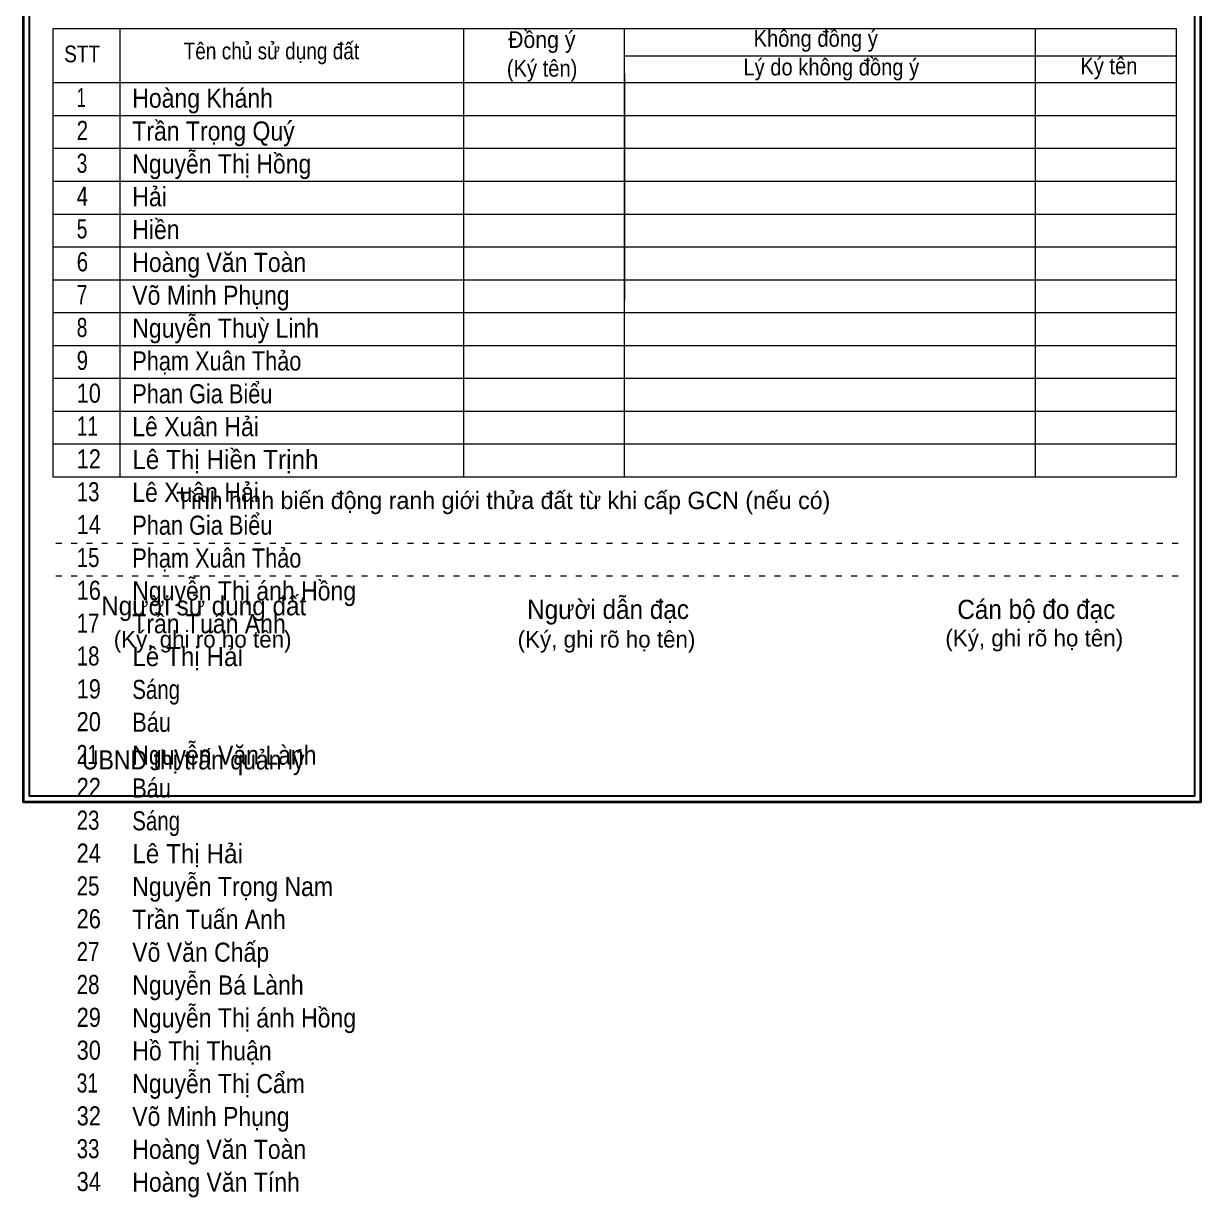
# Model space of a CAD drawing. Header units: metres. Extents: x 964 to 1219, y 878 to 1019.
# Drawn here: x 963.79 to 983.49, y 984.07 to 1003.73 of the extents above; entities that cross this region are included whole.
import ezdxf
from ezdxf.enums import TextEntityAlignment as Align

# ---------------------------------------------------------------- set-up
doc = ezdxf.new("R2010")
doc.units = ezdxf.units.M
doc.header["$LTSCALE"] = 0.13
doc.linetypes.add('DOTTED', pattern=[1.5, 0.3, -1.2])
doc.layers.add('4', color=7, linetype='DOTTED', lineweight=13)
doc.layers.add('9', color=7, linetype='Continuous', lineweight=13)

msp = doc.modelspace()

# ---------------------------------------------------------------- linework, layer by layer
at = {"layer": '9'}
for p, q in [((964.28, 1003.64), (964.28, 996.14)), ((983.09, 1003.64), (964.28, 1003.64)), ((965.4, 1003.64), (965.4, 996.14)), ((971.16, 996.14), (971.16, 1003.64)), ((973.85, 996.14), (973.85, 1003.64)), ((980.73, 996.14), (980.73, 1003.64)), ((983.09, 996.14), (983.09, 1003.64)), ((973.85, 1003.19), (983.09, 1003.19)), ((964.28, 1002.74), (983.09, 1002.74)), ((973.85, 1002.89), (973.85, 1001.8)), ((973.85, 1002.89), (973.85, 1001.8)), ((964.28, 1002.19), (983.09, 1002.19)), ((973.85, 1001.8), (973.85, 1001.26)), ((973.85, 1001.8), (973.85, 1001.26)), ((964.28, 1001.64), (983.09, 1001.64)), ((973.85, 1001.26), (973.85, 1000.72)), ((973.85, 1001.26), (973.85, 1000.72)), ((964.28, 1001.09), (983.09, 1001.09)), ((973.85, 1000.72), (973.85, 1000.18)), ((964.28, 1000.54), (983.09, 1000.54)), ((973.85, 1000.18), (973.85, 999.64)), ((964.28, 999.99), (983.09, 999.99)), ((973.85, 999.64), (973.85, 999.1)), ((973.85, 999.64), (973.85, 999.1)), ((964.28, 999.44), (983.09, 999.44)), ((964.28, 998.89), (983.09, 998.89)), ((964.28, 998.34), (983.09, 998.34)), ((964.28, 997.79), (983.09, 997.79)), ((964.28, 997.24), (983.09, 997.24)), ((964.28, 996.69), (983.09, 996.69)), ((964.28, 996.14), (983.09, 996.14))]:
    msp.add_line(p, q, dxfattribs=at)
at = {"layer": '9', "linetype": 'DOTTED'}
for p, q in [((964.33, 995.03), (983.16, 995.03)), ((964.33, 994.48), (983.16, 994.48))]:
    msp.add_line(p, q, dxfattribs=at)
at = {"layer": '9', "lineweight": 35}
msp.add_lwpolyline([(963.79, 1019.49), (983.49, 1019.49), (983.49, 990.69), (963.79, 990.69)], close=True, dxfattribs=at)
at = {"layer": '9', "lineweight": 25}
msp.add_lwpolyline([(963.89, 1019.39), (983.39, 1019.39), (983.39, 990.79), (963.89, 990.79)], close=True, dxfattribs=at)
at = {"layer": '9'}
msp.add_lwpolyline([(973.85, 1000.72), (973.85, 1000.18), (973.85, 999.64)], dxfattribs=at)

# ---------------------------------------------------------------- texts
at = {"layer": '4'}
for s, width, p in [('1', 0.65, (964.68, 1002.33)), ('Hoàng Khánh', 0.9, (965.61, 1002.32)), ('2', 0.8, (964.68, 1001.78)), ('Trần Trọng Quý', 0.9, (965.61, 1001.77)), ('3', 0.75, (964.68, 1001.23)), ('Nguyễn Thị Hồng', 0.9, (965.61, 1001.22)), ('4', 0.8, (964.68, 1000.68)), ('Hải', 0.9, (965.61, 1000.67)), ('5', 0.75, (964.68, 1000.13)), ('Hiền', 0.9, (965.61, 1000.12)), ('6', 0.8, (964.68, 999.58)), ('Hoàng Văn Toàn', 0.9, (965.61, 999.57)), ('7', 0.75, (964.68, 999.03)), ('Võ Minh Phụng', 0.9, (965.61, 999.02)), ('8', 0.75, (964.68, 998.48)), ('Nguyễn Thuỳ Linh', 0.9, (965.61, 998.47)), ('9', 0.8, (964.68, 997.93)), ('Phạm Xuân Thảo', 0.85, (965.61, 997.92)), ('10', 0.85, (964.68, 997.38)), ('Phan Gia Biểu', 0.85, (965.61, 997.37)), ('11', 0.75, (964.68, 996.83)), ('Lê Xuân Hải', 0.9, (965.61, 996.82)), ('Lê Thị Hiền Trịnh', 0.95, (965.61, 996.27)), ('12', 0.85, (964.68, 996.28)), ('13', 0.8, (964.68, 995.73)), ('Lê Xuân Hải', 0.9, (965.61, 995.72)), ('14', 0.85, (964.68, 995.18)), ('Phan Gia Biểu', 0.85, (965.61, 995.17)), ('15', 0.8, (964.68, 994.63)), ('Phạm Xuân Thảo', 0.85, (965.61, 994.62)), ('Nguyễn Thị ánh Hồng', 0.9, (965.61, 994.07)), ('16', 0.85, (964.68, 994.08)), ('Trần Tuấn Anh', 0.9, (965.61, 993.52)), ('17', 0.8, (964.68, 993.53)), ('18', 0.8, (964.68, 992.98)), ('Lê Thị Hải', 0.95, (965.61, 992.97)), ('19', 0.85, (964.68, 992.43)), ('Sáng', 0.8, (965.61, 992.42)), ('20', 0.85, (964.68, 991.88)), ('Báu', 0.85, (965.61, 991.87)), ('Nguyễn Văn Lành', 0.9, (965.61, 991.32)), ('21', 0.75, (964.68, 991.33)), ('Báu', 0.85, (965.61, 990.77)), ('22', 0.85, (964.68, 990.78)), ('23', 0.8, (964.68, 990.23)), ('Sáng', 0.8, (965.61, 990.22)), ('24', 0.85, (964.68, 989.68)), ('Lê Thị Hải', 0.95, (965.61, 989.67)), ('25', 0.8, (964.68, 989.13)), ('Nguyễn Trọng Nam', 0.9, (965.61, 989.12)), ('26', 0.85, (964.68, 988.58)), ('Trần Tuấn Anh', 0.9, (965.61, 988.57)), ('27', 0.8, (964.68, 988.03)), ('Võ Văn Chấp', 0.9, (965.61, 988.02)), ('28', 0.8, (964.68, 987.48)), ('Nguyễn Bá Lành', 0.9, (965.61, 987.47)), ('29', 0.85, (964.68, 986.93)), ('Nguyễn Thị ánh Hồng', 0.9, (965.61, 986.92)), ('30', 0.85, (964.68, 986.38)), ('Hồ Thị Thuận', 0.9, (965.61, 986.37)), ('Nguyễn Thị Cẩm', 0.9, (965.61, 985.82)), ('31', 0.75, (964.68, 985.83)), ('32', 0.85, (964.68, 985.28)), ('Võ Minh Phụng', 0.9, (965.61, 985.27)), ('33', 0.8, (964.68, 984.73)), ('Hoàng Văn Toàn', 0.9, (965.61, 984.72)), ('34', 0.85, (964.68, 984.18)), ('Hoàng Văn Tính', 0.9, (965.61, 984.17))]:
    msp.add_text(s, height=0.32, dxfattribs=dict(at, width=width)).set_placement(p)
at = {"layer": '4', "width": 0.9}
msp.add_text('UBND thị trấn quản lý', height=0.32, dxfattribs=at).set_placement((966.63, 991.24), align=Align.CENTER)
at = {"layer": '9'}
for s, width, p in [('Đồng ý', 0.95, (972.465, 1003.32)), ('(Ký tên)', 0.9, (972.47, 1002.84))]:
    msp.add_text(s, height=0.28, dxfattribs=dict(at, width=width)).set_placement(p, align=Align.CENTER)
for s, height, width, p in [('Không đồng ý', 0.28, 0.9, (976.01, 1003.34)), ('STT', 0.28, 0.85, (964.47, 1003.08)), ('Tên chủ sử dụng đất', 0.28, 0.85, (966.47, 1003.13)), ('Lý do không đồng ý', 0.28, 0.9, (975.84, 1002.86)), ('Ký tên', 0.28, 0.9, (981.48, 1002.88)), ('Người sử dụng đất', 0.32, 0.95, (965.09, 993.82)), ('Người dẫn đạc', 0.32, 0.95, (972.22, 993.76)), ('Cán bộ đo đạc', 0.32, 0.95, (979.42, 993.76))]:
    msp.add_text(s, height=height, dxfattribs=dict(at, width=width)).set_placement(p)
msp.add_text('Tình hình biến động ranh giới thửa đất từ khi cấp GCN (nếu có)', height=0.29, dxfattribs=at).set_placement((971.82, 995.6), align=Align.CENTER)
for p in [(965.3, 993.28), (972.06, 993.28), (979.22, 993.3)]:
    msp.add_text('(Ký, ghi rõ họ tên)', height=0.28, dxfattribs=at).set_placement(p)

doc.saveas('drawing.dxf')
